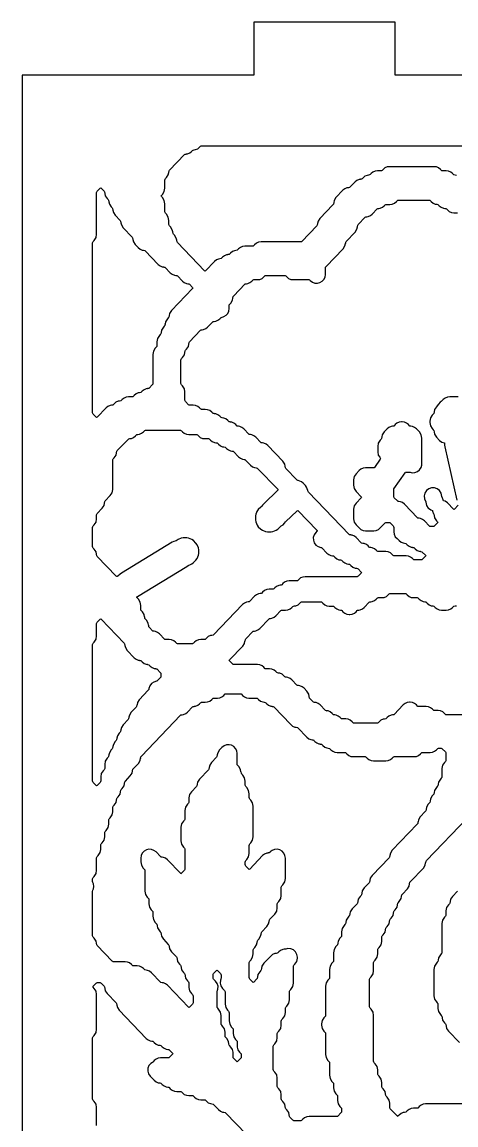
# Model space of a CAD drawing. Header units: millimetres. Extents: x 10 to 410, y 18 to 283.
# Drawn here: x 10 to 34.6, y 84.6 to 147 of the extents above; entities that cross this region are included whole.
import ezdxf

# ---------------------------------------------------------------- set-up
doc = ezdxf.new("R2010")
doc.units = ezdxf.units.MM
doc.layers.add('CUT', color=1, linetype='Continuous')

msp = doc.modelspace()

# ---------------------------------------------------------------- linework, layer by layer
at = {"layer": 'CUT'}
for points in [[(52.134, 21), (60.134, 21), (60.134, 24), (73.2679, 24), (73.2679, 144), (60.134, 144), (60.134, 147), (52.134, 147), (52.134, 144), (31.134, 144), (31.134, 147), (23.134, 147), (23.134, 144), (10, 144), (10, 24), (23.134, 24), (23.134, 21), (31.134, 21), (31.134, 24), (52.134, 24)], [(14.2274, 134.9919), (14.2274, 137.3474), (14.2361, 137.3919), (14.2607, 137.4299), (14.4269, 137.603), (14.4549, 137.624), (14.4828, 137.603), (14.6491, 137.4299), (14.6737, 137.3919), (14.6914, 137.3003), (14.6938, 137.3007), (14.7185, 137.1731), (14.8217, 137.0134), (14.8765, 136.9564), (14.9011, 136.9183), (14.9189, 136.8267), (14.9212, 136.8271), (14.9459, 136.6995), (15.0492, 136.5399), (15.104, 136.4828), (15.1286, 136.4447), (15.1463, 136.3531), (15.1486, 136.3536), (15.1734, 136.226), (15.2766, 136.0663), (15.5588, 135.7724), (15.5835, 135.7344), (15.6012, 135.6428), (15.6035, 135.6432), (15.6282, 135.5156), (15.7315, 135.3559), (16.2412, 134.8253), (16.2658, 134.7872), (16.2835, 134.6956), (16.2858, 134.6961), (16.3106, 134.5685), (16.4138, 134.4088), (16.5817, 134.234), (16.6865, 134.1507), (16.8097, 134.0983), (16.8901, 134.0874), (16.8898, 134.0848), (16.9549, 134.076), (16.98, 134.0561), (17.7189, 133.2868), (17.8237, 133.2036), (17.9469, 133.1511), (18.0273, 133.1402), (18.027, 133.1377), (18.0921, 133.1289), (18.1172, 133.1089), (18.4012, 132.8133), (18.506, 132.73), (18.6292, 132.6775), (18.7097, 132.6667), (18.7093, 132.6641), (18.7744, 132.6553), (18.7995, 132.6354), (19.0836, 132.3397), (19.1884, 132.2564), (19.3115, 132.204), (19.392, 132.1931), (19.3916, 132.1905), (19.4567, 132.1818), (19.4818, 132.1618), (19.6594, 131.9769), (19.6789, 131.9493), (19.6594, 131.9216), (18.4608, 130.6737), (18.3575, 130.514), (18.3328, 130.3864), (18.3305, 130.3868), (18.3127, 130.2952), (18.2881, 130.2572), (18.2333, 130.2001), (18.1301, 130.0404), (18.1054, 129.9128), (18.103, 129.9133), (18.0853, 129.8217), (18.0607, 129.7836), (18.0059, 129.7265), (17.9026, 129.5668), (17.8779, 129.4392), (17.8756, 129.4397), (17.8579, 129.3481), (17.8332, 129.31), (17.7784, 129.253), (17.6752, 129.0933), (17.639, 128.9066), (17.639, 128.6822), (17.6304, 128.6377), (17.6058, 128.5996), (17.551, 128.5426), (17.4478, 128.3829), (17.4116, 128.1962), (17.4116, 126.5511), (17.403, 126.5066), (17.3784, 126.4686), (17.2074, 126.2906), (17.1823, 126.2707), (17.1172, 126.2619), (17.1176, 126.2593), (17.0371, 126.2485), (16.914, 126.196), (16.8092, 126.1127), (16.7526, 126.0538), (16.7275, 126.0339), (16.6624, 126.0251), (16.6627, 126.0226), (16.5822, 126.0117), (16.4591, 125.9592), (16.3543, 125.876), (16.2977, 125.8171), (16.2726, 125.7971), (16.2408, 125.7928), (16.0325, 125.7928), (15.8999, 125.7749), (15.7768, 125.7224), (15.672, 125.6392), (15.6154, 125.5803), (15.5903, 125.5603), (15.5252, 125.5515), (15.5255, 125.549), (15.445, 125.5381), (15.3219, 125.4856), (15.2171, 125.4024), (15.1605, 125.3435), (15.1354, 125.3235), (15.0703, 125.3147), (15.0706, 125.3122), (14.9901, 125.3013), (14.867, 125.2489), (14.7622, 125.1656), (14.2554, 124.638), (14.2274, 124.617), (14.1995, 124.638), (14.0332, 124.8111), (14.0086, 124.8491), (14, 124.8936), (14, 134.5059), (14.0086, 134.5504), (14.0332, 134.5885), (14.088, 134.6456), (14.1913, 134.8053)], [(14.088, 117.1768), (14.0332, 117.2339), (14.0086, 117.272), (14, 117.3165), (14, 118.4045), (14.0086, 118.449), (14.0332, 118.487), (14.088, 118.5441), (14.1913, 118.7038), (14.2274, 118.8905), (14.2274, 119.1148), (14.2361, 119.1593), (14.2607, 119.1974), (14.5429, 119.4912), (14.6462, 119.6509), (14.6709, 119.7785), (14.6732, 119.7781), (14.6909, 119.8697), (14.7156, 119.9078), (14.9978, 120.2016), (15.101, 120.3613), (15.1372, 120.548), (15.1372, 122.193), (15.1458, 122.2375), (15.1704, 122.2756), (15.2252, 122.3327), (15.3285, 122.4924), (15.3532, 122.62), (15.3555, 122.6195), (15.3733, 122.7111), (15.3979, 122.7492), (16.0237, 123.4007), (16.0488, 123.4207), (16.1139, 123.4294), (16.1135, 123.432), (16.194, 123.4429), (16.3172, 123.4953), (16.422, 123.5786), (16.4786, 123.6375), (16.5037, 123.6574), (16.5688, 123.6662), (16.5684, 123.6688), (16.6489, 123.6796), (16.772, 123.7321), (16.8769, 123.8154), (16.9334, 123.8743), (16.9586, 123.8942), (16.9903, 123.8985), (18.9701, 123.8985), (19.0019, 123.8942), (19.027, 123.8743), (19.0836, 123.8154), (19.1884, 123.7321), (19.3115, 123.6796), (19.4442, 123.6617), (19.8798, 123.6617), (19.9116, 123.6574), (19.9367, 123.6375), (19.9933, 123.5786), (20.0981, 123.4953), (20.2213, 123.4429), (20.3539, 123.4249), (20.5621, 123.4249), (20.5939, 123.4207), (20.619, 123.4007), (20.6756, 123.3418), (20.7804, 123.2585), (20.9036, 123.2061), (20.9841, 123.1952), (20.9837, 123.1927), (21.0488, 123.1839), (21.0739, 123.1639), (21.1305, 123.105), (21.2353, 123.0218), (21.3585, 122.9693), (21.4389, 122.9584), (21.4386, 122.9559), (21.5037, 122.9471), (21.5288, 122.9271), (21.5854, 122.8682), (21.6902, 122.785), (21.8133, 122.7325), (21.8938, 122.7216), (21.8935, 122.7191), (21.9586, 122.7103), (21.9837, 122.6903), (22.2677, 122.3946), (22.3725, 122.3114), (22.4957, 122.2589), (22.5761, 122.2481), (22.5758, 122.2455), (22.6409, 122.2367), (22.666, 122.2168), (22.95, 121.9211), (23.0548, 121.8378), (23.178, 121.7854), (23.2585, 121.7745), (23.2581, 121.7719), (23.3232, 121.7631), (23.3483, 121.7432), (24.4866, 120.5582), (24.5062, 120.53), (24.4854, 120.5026), (23.6939, 119.7423), (23.6302, 119.6678), (23.5914, 119.6122), (23.5259, 119.5479), (23.5244, 119.5469), (23.3864, 119.409), (23.3111, 119.2962), (23.2603, 119.1984), (23.2541, 119.1822), (23.2209, 119.0203), (23.2183, 118.948), (23.2268, 118.9477), (23.2268, 118.8285), (23.2489, 118.7174), (23.3235, 118.5372), (23.3864, 118.443), (23.5244, 118.3051), (23.6185, 118.2422), (23.7988, 118.1675), (23.9098, 118.1454), (24.1049, 118.1454), (24.216, 118.1675), (24.3962, 118.2422), (24.4904, 118.3051), (24.5888, 118.4036), (24.589, 118.4034), (24.6684, 118.4811), (24.676, 118.4844), (24.7855, 118.5488), (24.8753, 118.6387), (24.9341, 118.715), (25.5938, 119.3487), (25.622, 119.3683), (25.6494, 119.3475), (26.7101, 118.2433), (26.7295, 118.2156), (26.7101, 118.188), (26.6357, 118.1105), (26.5462, 117.982), (26.5009, 117.832), (26.5042, 117.6754), (26.5558, 117.5276), (26.6506, 117.4029), (26.7793, 117.3137), (26.9293, 117.2687), (26.9623, 117.2642), (26.9874, 117.2443), (27.2714, 116.9486), (27.3762, 116.8653), (27.4993, 116.8128), (27.5798, 116.802), (27.5795, 116.7994), (27.6446, 116.7906), (27.6697, 116.7707), (27.7263, 116.7118), (27.8311, 116.6285), (27.9542, 116.5761), (28.0347, 116.5652), (28.0344, 116.5626), (28.0995, 116.5538), (28.1246, 116.5339), (28.1812, 116.475), (28.286, 116.3917), (28.4091, 116.3393), (28.4896, 116.3284), (28.4892, 116.3259), (28.5543, 116.3171), (28.5795, 116.2971), (28.636, 116.2382), (28.7408, 116.1549), (28.864, 116.1025), (28.9445, 116.0916), (28.9441, 116.0891), (29.0092, 116.0803), (29.0343, 116.0603), (29.2119, 115.8754), (29.2313, 115.8478), (29.2119, 115.8201), (29.0343, 115.6352), (29.0092, 115.6153), (28.9774, 115.611), (26.0399, 115.611), (25.9073, 115.5931), (25.7841, 115.5406), (25.6793, 115.4574), (25.6227, 115.3984), (25.5976, 115.3785), (25.5658, 115.3742), (25.1302, 115.3742), (24.9975, 115.3563), (24.8744, 115.3038), (24.7696, 115.2206), (24.713, 115.1617), (24.6879, 115.1417), (24.6228, 115.1329), (24.6231, 115.1304), (24.5426, 115.1195), (24.4195, 115.067), (24.3147, 114.9838), (24.2581, 114.9249), (24.233, 114.9049), (24.2012, 114.9006), (23.993, 114.9006), (23.8603, 114.8827), (23.7372, 114.8303), (23.6324, 114.747), (23.5758, 114.6881), (23.5507, 114.6681), (23.4856, 114.6593), (23.4859, 114.6568), (23.4054, 114.6459), (23.2823, 114.5935), (23.1775, 114.5102), (22.8935, 114.2145), (22.8683, 114.1946), (22.8032, 114.1858), (22.8036, 114.1832), (22.7231, 114.1724), (22.6, 114.1199), (22.4952, 114.0366), (20.8465, 112.3202), (20.8214, 112.3003), (20.7563, 112.2915), (20.7566, 112.2889), (20.6761, 112.2781), (20.553, 112.2256), (20.4482, 112.1423), (20.3916, 112.0834), (20.3665, 112.0635), (20.3347, 112.0592), (20.1265, 112.0592), (19.9938, 112.0413), (19.8707, 111.9888), (19.7659, 111.9056), (19.7093, 111.8467), (19.6842, 111.8267), (19.6524, 111.8224), (18.8099, 111.8224), (18.7781, 111.8267), (18.753, 111.8467), (18.6964, 111.9056), (18.5916, 111.9888), (18.4684, 112.0413), (18.3358, 112.0592), (18.1275, 112.0592), (18.0958, 112.0635), (18.0706, 112.0834), (17.7866, 112.3791), (17.6818, 112.4624), (17.5587, 112.5149), (17.4782, 112.5257), (17.4785, 112.5283), (17.4134, 112.5371), (17.3883, 112.557), (17.2174, 112.735), (17.1928, 112.773), (17.175, 112.8646), (17.1727, 112.8642), (17.148, 112.9918), (17.0448, 113.1515), (16.99, 113.2085), (16.9653, 113.2466), (16.9476, 113.3382), (16.9453, 113.3378), (16.9206, 113.4654), (16.8173, 113.625), (16.7625, 113.6821), (16.7379, 113.7202), (16.7293, 113.7647), (16.7293, 113.989), (16.6931, 114.1757), (16.5899, 114.3354), (16.5351, 114.3925), (16.5105, 114.4305), (16.5055, 114.4564), (16.5086, 114.4745), (16.5386, 114.5005), (19.3382, 116.1906), (19.4168, 116.2492), (19.4189, 116.2511), (19.4461, 116.2699), (19.5033, 116.2896), (19.618, 116.3466), (19.7141, 116.4108), (19.8521, 116.5487), (19.915, 116.6429), (19.9896, 116.8231), (20.0117, 116.9342), (20.0117, 117.1293), (19.9896, 117.2403), (19.915, 117.4206), (19.8521, 117.5147), (19.7141, 117.6527), (19.62, 117.7156), (19.4397, 117.7902), (19.3287, 117.8123), (19.1336, 117.8123), (19.0225, 117.7902), (18.8423, 117.7156), (18.7847, 117.6771), (18.731, 117.6499), (18.5998, 117.6025), (18.5113, 117.5604), (15.6306, 115.8213), (15.552, 115.7627), (15.4199, 115.6422), (15.3826, 115.6191), (15.3657, 115.6159), (15.3414, 115.6352), (14.2607, 116.7603), (14.2361, 116.7984), (14.2183, 116.89), (14.216, 116.8896), (14.1913, 117.0172)], [(14.0332, 103.9739), (14.0086, 104.0119), (14, 104.0564), (14, 111.7744), (14.0086, 111.8189), (14.0332, 111.857), (14.088, 111.9141), (14.1913, 112.0737), (14.2274, 112.2604), (14.2274, 112.9584), (14.2361, 113.0029), (14.2607, 113.0409), (14.4269, 113.214), (14.4549, 113.235), (14.4828, 113.214), (15.7863, 111.857), (15.8109, 111.8189), (15.8286, 111.7273), (15.831, 111.7278), (15.8557, 111.6002), (15.9589, 111.4405), (16.3543, 111.0289), (16.4591, 110.9456), (16.5822, 110.8932), (16.6627, 110.8823), (16.6624, 110.8798), (16.7275, 110.871), (16.7526, 110.851), (16.8092, 110.7921), (16.914, 110.7089), (17.0371, 110.6564), (17.1176, 110.6455), (17.1172, 110.643), (17.1823, 110.6342), (17.2074, 110.6142), (17.264, 110.5553), (17.3688, 110.4721), (17.492, 110.4196), (17.5725, 110.4087), (17.5721, 110.4062), (17.6372, 110.3974), (17.6623, 110.3774), (17.8332, 110.1995), (17.8579, 110.1614), (17.8665, 110.1169), (17.8665, 109.9761), (17.8579, 109.9316), (17.8332, 109.8935), (17.6623, 109.7156), (17.6372, 109.6956), (17.6132, 109.6924), (17.4646, 109.6481), (17.3368, 109.5604), (17.242, 109.4377), (17.1892, 109.292), (17.1755, 109.2212), (17.1509, 109.1832), (16.6412, 108.6525), (16.538, 108.4928), (16.5133, 108.3652), (16.511, 108.3657), (16.4932, 108.2741), (16.4686, 108.236), (16.1864, 107.9422), (16.0831, 107.7825), (16.0584, 107.6549), (16.0561, 107.6553), (16.0383, 107.5637), (16.0137, 107.5257), (15.7315, 107.2318), (15.6282, 107.0721), (15.6035, 106.9445), (15.6012, 106.945), (15.5835, 106.8534), (15.5588, 106.8153), (15.504, 106.7582), (15.4008, 106.5986), (15.3761, 106.4709), (15.3738, 106.4714), (15.356, 106.3798), (15.3314, 106.3417), (15.2766, 106.2847), (15.1734, 106.125), (15.1486, 105.9974), (15.1463, 105.9978), (15.1286, 105.9062), (15.104, 105.8681), (15.0492, 105.8111), (14.9459, 105.6514), (14.9212, 105.5238), (14.9189, 105.5243), (14.9011, 105.4326), (14.8765, 105.3946), (14.8217, 105.3375), (14.7185, 105.1778), (14.6823, 104.9912), (14.6823, 104.7668), (14.6737, 104.7223), (14.6491, 104.6842), (14.5943, 104.6272), (14.491, 104.4675), (14.4549, 104.2808), (14.4549, 104.0564), (14.4463, 104.0119), (14.4216, 103.9739), (14.2554, 103.8008), (14.2274, 103.7798), (14.1995, 103.8008)], [(14.0686, 98.0888), (14.0481, 98.2303), (14.0129, 98.307), (14, 98.3736), (14, 98.5144), (14.0086, 98.5589), (14.0332, 98.597), (14.088, 98.654), (14.1913, 98.8137), (14.2274, 99.0004), (14.2274, 99.6983), (14.2361, 99.7428), (14.2607, 99.7809), (14.3155, 99.838), (14.4187, 99.9976), (14.4549, 100.1843), (14.4549, 100.4087), (14.4635, 100.4532), (14.4881, 100.4913), (14.5429, 100.5483), (14.6462, 100.708), (14.6823, 100.8947), (14.6823, 101.119), (14.6909, 101.1635), (14.7156, 101.2016), (14.7704, 101.2587), (14.8736, 101.4184), (14.9098, 101.605), (14.9098, 101.8294), (14.9184, 101.8739), (14.943, 101.912), (14.9978, 101.969), (15.101, 102.1287), (15.1372, 102.3154), (15.1372, 102.5398), (15.1458, 102.5843), (15.1704, 102.6223), (15.2252, 102.6794), (15.3285, 102.8391), (15.3532, 102.9667), (15.3555, 102.9662), (15.3733, 103.0578), (15.3979, 103.0959), (15.4527, 103.153), (15.5559, 103.3126), (15.5806, 103.4403), (15.583, 103.4398), (15.6007, 103.5314), (15.6253, 103.5695), (15.6801, 103.6265), (15.7834, 103.7862), (15.8081, 103.9138), (15.8104, 103.9134), (15.8281, 104.005), (15.8528, 104.0431), (16.135, 104.3369), (16.2382, 104.4966), (16.263, 104.6242), (16.2653, 104.6237), (16.283, 104.7153), (16.3076, 104.7534), (16.5899, 105.0473), (16.6931, 105.2069), (16.7178, 105.3345), (16.7202, 105.3341), (16.7379, 105.4257), (16.7625, 105.4638), (18.9804, 107.7728), (19.0055, 107.7927), (19.0706, 107.8015), (19.0703, 107.8041), (19.1507, 107.815), (19.2739, 107.8674), (19.3787, 107.9507), (19.6627, 108.2464), (19.6878, 108.2663), (19.7529, 108.2751), (19.7526, 108.2777), (19.8331, 108.2885), (19.9562, 108.341), (20.061, 108.4242), (20.1176, 108.4832), (20.1427, 108.5031), (20.1745, 108.5074), (20.3827, 108.5074), (20.5154, 108.5253), (20.6385, 108.5778), (20.7433, 108.661), (20.7999, 108.7199), (20.825, 108.7399), (20.8568, 108.7442), (21.0651, 108.7442), (21.1977, 108.7621), (21.3208, 108.8146), (21.4257, 108.8978), (21.4822, 108.9567), (21.5074, 108.9767), (21.5391, 108.981), (22.3817, 108.981), (22.4135, 108.9767), (22.4386, 108.9567), (22.4952, 108.8978), (22.6, 108.8146), (22.7231, 108.7621), (22.8558, 108.7442), (23.2914, 108.7442), (23.3232, 108.7399), (23.3483, 108.7199), (23.4049, 108.661), (23.5097, 108.5778), (23.6329, 108.5253), (23.7133, 108.5144), (23.713, 108.5119), (23.7781, 108.5031), (23.8032, 108.4832), (23.8598, 108.4242), (23.9646, 108.341), (24.0877, 108.2885), (24.1682, 108.2777), (24.1679, 108.2751), (24.233, 108.2663), (24.2581, 108.2464), (25.2244, 107.2403), (25.3292, 107.1571), (25.4524, 107.1046), (25.5329, 107.0937), (25.5325, 107.0912), (25.5976, 107.0824), (25.6227, 107.0624), (26.1342, 106.53), (26.239, 106.4467), (26.3621, 106.3942), (26.4426, 106.3834), (26.4423, 106.3808), (26.5074, 106.372), (26.5325, 106.3521), (26.5891, 106.2932), (26.6939, 106.2099), (26.817, 106.1575), (26.8975, 106.1466), (26.8972, 106.144), (26.9623, 106.1352), (26.9874, 106.1153), (27.044, 106.0564), (27.1488, 105.9731), (27.2719, 105.9207), (27.3524, 105.9098), (27.352, 105.9072), (27.4171, 105.8985), (27.4423, 105.8785), (27.4988, 105.8196), (27.6036, 105.7363), (27.7268, 105.6839), (27.8594, 105.666), (28.2951, 105.666), (28.3269, 105.6617), (28.352, 105.6417), (28.4086, 105.5828), (28.5134, 105.4996), (28.6365, 105.4471), (28.7692, 105.4292), (29.4323, 105.4292), (29.4641, 105.4249), (29.4892, 105.4049), (29.5458, 105.346), (29.6506, 105.2628), (29.7737, 105.2103), (29.9064, 105.1924), (30.6175, 105.1924), (30.7502, 105.2103), (30.8733, 105.2628), (30.9781, 105.346), (31.0347, 105.4049), (31.0598, 105.4249), (31.0916, 105.4292), (32.2096, 105.4292), (32.3423, 105.4471), (32.4654, 105.4996), (32.5702, 105.5828), (32.6268, 105.6417), (32.6519, 105.6617), (32.6837, 105.666), (33.1194, 105.666), (33.252, 105.6839), (33.3752, 105.7363), (33.48, 105.8196), (33.5366, 105.8785), (33.5617, 105.8985), (33.5935, 105.9027), (33.7537, 105.9027), (33.7855, 105.8985), (33.8106, 105.8785), (33.9815, 105.7006), (34.0061, 105.6625), (34.0147, 105.618), (34.0147, 105.2404), (34.0061, 105.1959), (33.9815, 105.1578), (33.9267, 105.1007), (33.8234, 104.9411), (33.7873, 104.7544), (33.7873, 104.2932), (33.7787, 104.2487), (33.7541, 104.2106), (33.6993, 104.1536), (33.596, 103.9939), (33.5713, 103.8663), (33.569, 103.8667), (33.5512, 103.7751), (33.5266, 103.7371), (33.4718, 103.68), (33.3686, 103.5203), (33.3439, 103.3927), (33.3415, 103.3932), (33.3238, 103.3016), (33.2992, 103.2635), (33.2444, 103.2064), (33.1411, 103.0468), (33.1164, 102.9192), (33.1141, 102.9196), (33.0963, 102.828), (33.0717, 102.7899), (33.0169, 102.7329), (32.9137, 102.5732), (32.889, 102.4456), (32.8867, 102.446), (32.8689, 102.3544), (32.8443, 102.3164), (32.5621, 102.0225), (32.4588, 101.8628), (32.4341, 101.7352), (32.4318, 101.7357), (32.414, 101.6441), (32.3894, 101.606), (30.97, 100.1282), (30.8667, 99.9685), (30.842, 99.8409), (30.8397, 99.8414), (30.8219, 99.7498), (30.7973, 99.7117), (29.8328, 98.7075), (29.7295, 98.5478), (29.7048, 98.4202), (29.7025, 98.4207), (29.6847, 98.3291), (29.6601, 98.291), (29.3779, 97.9971), (29.2746, 97.8375), (29.2499, 97.7098), (29.2476, 97.7103), (29.2299, 97.6187), (29.2053, 97.5806), (29.1504, 97.5236), (29.0472, 97.3639), (29.0225, 97.2363), (29.0202, 97.2367), (29.0024, 97.1451), (28.9778, 97.107), (28.6956, 96.8132), (28.5923, 96.6535), (28.5676, 96.5259), (28.5653, 96.5264), (28.5475, 96.4348), (28.5229, 96.3967), (28.4681, 96.3396), (28.3649, 96.18), (28.3402, 96.0523), (28.3379, 96.0528), (28.3201, 95.9612), (28.2955, 95.9231), (28.2407, 95.8661), (28.1374, 95.7064), (28.1013, 95.5197), (28.1013, 95.2953), (28.0927, 95.2508), (28.0681, 95.2128), (28.0132, 95.1557), (27.91, 94.996), (27.8853, 94.8684), (27.883, 94.8689), (27.8652, 94.7773), (27.8406, 94.7392), (27.7858, 94.6821), (27.6826, 94.5224), (27.6464, 94.3358), (27.6464, 93.8746), (27.6378, 93.8301), (27.6132, 93.792), (27.5584, 93.735), (27.4551, 93.5753), (27.419, 93.3886), (27.419, 92.9275), (27.4103, 92.883), (27.3857, 92.8449), (27.3309, 92.7878), (27.2277, 92.6282), (27.1915, 92.4415), (27.1915, 90.7964), (27.1829, 90.7519), (27.1583, 90.7138), (27.1035, 90.6568), (27.0002, 90.4971), (26.9641, 90.3104), (26.9641, 90.2393), (27.0002, 90.0526), (27.1035, 89.8929), (27.1583, 89.8359), (27.1829, 89.7978), (27.1915, 89.7533), (27.1915, 88.5818), (27.2277, 88.3951), (27.3309, 88.2354), (27.3857, 88.1784), (27.4103, 88.1403), (27.419, 88.0958), (27.419, 87.3979), (27.4551, 87.2112), (27.5584, 87.0515), (27.6132, 86.9944), (27.6378, 86.9564), (27.6464, 86.9119), (27.6464, 86.6875), (27.6826, 86.5008), (27.7858, 86.3411), (27.8406, 86.2841), (27.8652, 86.246), (27.8738, 86.2015), (27.8738, 85.9771), (27.91, 85.7905), (28.0132, 85.6308), (28.0681, 85.5737), (28.0927, 85.5356), (28.1013, 85.4911), (28.1013, 85.3503), (28.0927, 85.3058), (28.0681, 85.2677), (27.8971, 85.0898), (27.872, 85.0698), (27.8402, 85.0655), (26.2674, 85.0655), (26.1347, 85.0476), (26.0116, 84.9952), (25.9068, 84.9119), (25.8502, 84.853), (25.8251, 84.833), (25.7933, 84.8288), (25.4056, 84.8288), (25.3738, 84.833), (25.3487, 84.853), (25.1778, 85.0309), (25.1532, 85.069), (25.1354, 85.1606), (25.1331, 85.1602), (25.1084, 85.2878), (25.0052, 85.4475), (24.9504, 85.5045), (24.9257, 85.5426), (24.908, 85.6342), (24.9057, 85.6337), (24.881, 85.7613), (24.7777, 85.921), (24.7229, 85.9781), (24.6983, 86.0162), (24.6897, 86.0607), (24.6897, 86.285), (24.6535, 86.4717), (24.5503, 86.6314), (24.4955, 86.6884), (24.4709, 86.7265), (24.4622, 86.771), (24.4622, 87.2322), (24.4261, 87.4189), (24.3228, 87.5785), (24.268, 87.6356), (24.2434, 87.6737), (24.2348, 87.7182), (24.2348, 89.0429), (24.2434, 89.0874), (24.268, 89.1255), (24.3228, 89.1826), (24.4261, 89.3422), (24.4622, 89.5289), (24.4622, 89.7533), (24.4709, 89.7978), (24.4955, 89.8359), (24.5503, 89.8929), (24.6535, 90.0526), (24.6897, 90.2393), (24.6897, 90.4637), (24.6983, 90.5082), (24.7229, 90.5462), (24.7777, 90.6033), (24.881, 90.763), (24.9171, 90.9496), (24.9171, 91.174), (24.9257, 91.2185), (24.9504, 91.2566), (25.0052, 91.3136), (25.1084, 91.4733), (25.1446, 91.66), (25.1446, 92.1212), (25.1532, 92.1657), (25.1778, 92.2037), (25.2326, 92.2608), (25.3358, 92.4205), (25.372, 92.6072), (25.372, 93.5419), (25.3806, 93.5864), (25.4052, 93.6245), (25.46, 93.6815), (25.5633, 93.8412), (25.5994, 94.0279), (25.5994, 94.0761), (25.5726, 94.2376), (25.4951, 94.3818), (25.3751, 94.4932), (25.2256, 94.5599), (25.0626, 94.5747), (24.9371, 94.5442), (24.8502, 94.5325), (24.8505, 94.53), (24.7701, 94.5191), (24.6469, 94.4666), (24.5421, 94.3834), (24.4855, 94.3245), (24.4604, 94.3045), (24.3953, 94.2957), (24.3957, 94.2932), (24.3152, 94.2823), (24.192, 94.2298), (24.0872, 94.1466), (23.6919, 93.735), (23.5886, 93.5753), (23.5639, 93.4477), (23.5616, 93.4481), (23.5439, 93.3565), (23.5193, 93.3185), (23.4644, 93.2614), (23.3612, 93.1017), (23.3365, 92.9741), (23.3342, 92.9746), (23.3164, 92.883), (23.2918, 92.8449), (23.1256, 92.6718), (23.0976, 92.6508), (23.0696, 92.6718), (22.9034, 92.8449), (22.8788, 92.883), (22.8702, 92.9275), (22.8702, 93.7787), (22.8788, 93.8232), (22.9034, 93.8612), (22.9582, 93.9183), (23.0614, 94.078), (23.0976, 94.2647), (23.0976, 94.489), (23.1062, 94.5335), (23.1308, 94.5716), (23.1856, 94.6287), (23.2889, 94.7883), (23.3136, 94.9159), (23.3159, 94.9155), (23.3337, 95.0071), (23.3583, 95.0452), (23.4131, 95.1022), (23.5163, 95.2619), (23.541, 95.3895), (23.5434, 95.3891), (23.5611, 95.4807), (23.5857, 95.5187), (23.868, 95.8126), (23.9712, 95.9723), (23.9959, 96.0999), (23.9982, 96.0994), (24.016, 96.191), (24.0406, 96.2291), (24.3228, 96.5229), (24.4261, 96.6826), (24.4622, 96.8693), (24.4622, 97.0937), (24.4709, 97.1382), (24.4955, 97.1762), (24.5503, 97.2333), (24.6535, 97.393), (24.6897, 97.5797), (24.6897, 98.0408), (24.6983, 98.0853), (24.7229, 98.1234), (24.7777, 98.1805), (24.881, 98.3401), (24.9171, 98.5268), (24.9171, 99.6879), (24.8952, 99.8342), (24.8315, 99.9678), (24.7314, 100.0768), (24.6038, 100.1517), (24.4599, 100.1861), (24.3122, 100.1768), (24.1737, 100.1246), (24.0565, 100.0343), (24.0307, 100.0073), (24.0055, 99.9874), (23.9404, 99.9786), (23.9408, 99.976), (23.8603, 99.9652), (23.7372, 99.9127), (23.6324, 99.8295), (22.8981, 99.0651), (22.8702, 99.044), (22.8422, 99.0651), (22.676, 99.2381), (22.6513, 99.2762), (22.6427, 99.3207), (22.6427, 99.4615), (22.6513, 99.506), (22.676, 99.5441), (22.7308, 99.6012), (22.834, 99.7609), (22.8702, 99.9475), (22.8702, 100.4087), (22.8788, 100.4532), (22.9034, 100.4913), (22.9582, 100.5483), (23.0614, 100.708), (23.0976, 100.8947), (23.0976, 102.6233), (23.0614, 102.81), (22.9582, 102.9697), (22.9034, 103.0267), (22.8788, 103.0648), (22.8702, 103.1093), (22.8702, 103.3336), (22.834, 103.5203), (22.7308, 103.68), (22.676, 103.7371), (22.6513, 103.7751), (22.6427, 103.8196), (22.6427, 104.044), (22.6066, 104.2307), (22.5033, 104.3904), (22.4485, 104.4474), (22.4239, 104.4855), (22.4062, 104.5771), (22.4038, 104.5767), (22.3791, 104.7043), (22.2759, 104.8639), (22.2211, 104.921), (22.1965, 104.9591), (22.1878, 105.0036), (22.1878, 105.6076), (22.1659, 105.7539), (22.1022, 105.8874), (22.0021, 105.9965), (21.8745, 106.0714), (21.7306, 106.1057), (21.5829, 106.0964), (21.4444, 106.0443), (21.3272, 105.9539), (21.19, 105.8111), (21.0868, 105.6514), (21.0621, 105.5238), (21.0598, 105.5243), (21.042, 105.4326), (21.0174, 105.3946), (20.7352, 105.1007), (20.6319, 104.9411), (20.6072, 104.8134), (20.6049, 104.8139), (20.5871, 104.7223), (20.5625, 104.6842), (20.0528, 104.1536), (19.9496, 103.9939), (19.9249, 103.8663), (19.9226, 103.8667), (19.9048, 103.7751), (19.8802, 103.7371), (19.598, 103.4432), (19.4947, 103.2835), (19.4586, 103.0969), (19.4586, 102.8725), (19.4499, 102.828), (19.4253, 102.7899), (19.3705, 102.7329), (19.2673, 102.5732), (19.2311, 102.3865), (19.2311, 101.9254), (19.2225, 101.8808), (19.1979, 101.8428), (19.1431, 101.7857), (19.0398, 101.626), (19.0037, 101.4394), (19.0037, 100.6579), (19.0398, 100.4712), (19.1431, 100.3115), (19.1979, 100.2545), (19.2225, 100.2164), (19.2311, 100.1719), (19.2311, 99.0839), (19.2225, 99.0394), (19.1979, 99.0013), (19.0316, 98.8283), (19.0037, 98.8073), (18.9757, 98.8283), (18.2415, 99.5927), (18.1367, 99.6759), (18.0135, 99.7284), (17.9331, 99.7393), (17.9334, 99.7418), (17.8683, 99.7506), (17.8432, 99.7705), (17.5899, 100.0343), (17.4727, 100.1246), (17.3342, 100.1768), (17.1865, 100.1861), (17.0426, 100.1517), (16.915, 100.0768), (16.8149, 99.9678), (16.7512, 99.8342), (16.7293, 99.6879), (16.7293, 99.474), (16.7654, 99.2873), (16.8687, 99.1276), (16.9235, 99.0705), (16.9481, 99.0325), (16.9567, 98.988), (16.9567, 97.8165), (16.9929, 97.6298), (17.0961, 97.4701), (17.1509, 97.413), (17.1755, 97.375), (17.1842, 97.3305), (17.1842, 97.1061), (17.2203, 96.9194), (17.3236, 96.7597), (17.3784, 96.7027), (17.403, 96.6646), (17.4116, 96.6201), (17.4116, 96.3957), (17.4478, 96.2091), (17.551, 96.0494), (17.6058, 95.9923), (17.6304, 95.9542), (17.6482, 95.8626), (17.6505, 95.8631), (17.6752, 95.7355), (17.7784, 95.5758), (17.8332, 95.5187), (17.8579, 95.4807), (17.8756, 95.3891), (17.8779, 95.3895), (17.9026, 95.2619), (18.0059, 95.1022), (18.2881, 94.8084), (18.3127, 94.7703), (18.3305, 94.6787), (18.3328, 94.6792), (18.3575, 94.5516), (18.4608, 94.3919), (18.743, 94.098), (18.7676, 94.06), (18.7854, 93.9683), (18.7877, 93.9688), (18.8124, 93.8412), (18.9156, 93.6815), (18.9704, 93.6245), (18.9951, 93.5864), (19.0128, 93.4948), (19.0151, 93.4952), (19.0398, 93.3676), (19.1431, 93.2079), (19.1979, 93.1509), (19.2225, 93.1128), (19.2402, 93.0212), (19.2426, 93.0217), (19.2673, 92.894), (19.3705, 92.7344), (19.4253, 92.6773), (19.4499, 92.6392), (19.4586, 92.5947), (19.4586, 92.3704), (19.4947, 92.1837), (19.598, 92.024), (19.6528, 91.9669), (19.6774, 91.9289), (19.686, 91.8844), (19.686, 91.5067), (19.6774, 91.4622), (19.6528, 91.4242), (19.4865, 91.2511), (19.4586, 91.2301), (19.4306, 91.2511), (18.2415, 92.4891), (18.1367, 92.5723), (18.0135, 92.6248), (17.9331, 92.6357), (17.9334, 92.6382), (17.8683, 92.647), (17.8432, 92.6669), (17.3317, 93.1994), (17.2269, 93.2827), (17.1038, 93.3351), (17.0233, 93.346), (17.0236, 93.3486), (16.9586, 93.3574), (16.9334, 93.3773), (16.8769, 93.4362), (16.772, 93.5195), (16.6489, 93.5719), (16.5163, 93.5899), (16.308, 93.5899), (16.2762, 93.5941), (16.2511, 93.6141), (16.1945, 93.673), (16.0897, 93.7563), (15.9666, 93.8087), (15.8339, 93.8266), (15.1708, 93.8266), (15.139, 93.8309), (15.1139, 93.8509), (14.2607, 94.7392), (14.2361, 94.7773), (14.2183, 94.8689), (14.216, 94.8684), (14.1913, 94.996), (14.088, 95.1557), (14.0332, 95.2128), (14.0086, 95.2508), (14, 95.2953), (14, 97.804), (14.0129, 97.8706), (14.0481, 97.9473)], [(21.1031, 92.4323), (21.0597, 92.5932), (20.966, 92.7309), (20.8564, 92.8449), (20.8318, 92.883), (20.8232, 92.9275), (20.8232, 93.0683), (20.8318, 93.1128), (20.8564, 93.1509), (21.0227, 93.324), (21.0506, 93.345), (21.0786, 93.324), (21.2448, 93.1509), (21.2695, 93.1128), (21.2781, 93.0683), (21.2781, 92.9275), (21.2602, 92.835), (21.2376, 92.7826), (21.2257, 92.6164), (21.269, 92.4555), (21.3628, 92.3177), (21.4723, 92.2037), (21.4969, 92.1657), (21.5055, 92.1212), (21.5055, 91.4232), (21.5417, 91.2365), (21.6449, 91.0769), (21.6997, 91.0198), (21.7243, 90.9817), (21.733, 90.9372), (21.733, 90.4761), (21.7691, 90.2894), (21.8724, 90.1297), (21.9272, 90.0727), (21.9518, 90.0346), (21.9604, 89.9901), (21.9604, 89.7657), (21.9966, 89.579), (22.0998, 89.4194), (22.1546, 89.3623), (22.1792, 89.3242), (22.1878, 89.2797), (22.1878, 89.0909), (22.1891, 89.0909), (22.1862, 88.9977), (22.2311, 88.8455), (22.3215, 88.715), (22.3821, 88.6519), (22.4067, 88.6139), (22.4153, 88.5694), (22.4153, 88.4285), (22.4067, 88.384), (22.3821, 88.3459), (22.2158, 88.1729), (22.1878, 88.1519), (22.1599, 88.1729), (21.9936, 88.3459), (21.969, 88.384), (21.9604, 88.4285), (21.9604, 88.6173), (21.9591, 88.6173), (21.9621, 88.7105), (21.9171, 88.8628), (21.8267, 88.9933), (21.7662, 89.0563), (21.7416, 89.0944), (21.7238, 89.186), (21.7215, 89.1855), (21.6968, 89.3131), (21.5936, 89.4728), (21.5388, 89.5299), (21.5141, 89.568), (21.5055, 89.6125), (21.5055, 89.8368), (21.4694, 90.0235), (21.3661, 90.1832), (21.3113, 90.2402), (21.2867, 90.2783), (21.2781, 90.3228), (21.2781, 90.784), (21.2419, 90.9706), (21.1387, 91.1303), (21.0839, 91.1874), (21.0593, 91.2255), (21.0506, 91.27), (21.0506, 92.1212), (21.0686, 92.2137), (21.0911, 92.2661)]]:
    msp.add_lwpolyline(points, close=True, dxfattribs=at)
for points in [[(34.6167, 138.3246), (34.5362, 138.3354), (34.5365, 138.338), (34.4714, 138.3468), (34.4463, 138.3667), (34.3897, 138.4256), (34.2849, 138.5089), (34.1618, 138.5614), (34.0291, 138.5793), (33.8209, 138.5793), (33.7891, 138.5836), (33.764, 138.6035), (33.7074, 138.6624), (33.6026, 138.7457), (33.4795, 138.7982), (33.3468, 138.8161), (30.8162, 138.8161), (30.6835, 138.7982), (30.5604, 138.7457), (30.4556, 138.6624), (30.399, 138.6035), (30.3739, 138.5836), (30.3421, 138.5793), (30.1338, 138.5793), (30.0012, 138.5614), (29.878, 138.5089), (29.7732, 138.4256), (29.7167, 138.3667), (29.6915, 138.3468), (29.6264, 138.338), (29.6268, 138.3354), (29.5463, 138.3246), (29.4232, 138.2721), (29.3184, 138.1889), (29.2618, 138.13), (29.2367, 138.11), (29.1716, 138.1012), (29.1719, 138.0987), (29.0914, 138.0878), (28.9683, 138.0353), (28.8635, 137.9521), (28.5795, 137.6564), (28.5543, 137.6364), (28.4892, 137.6276), (28.4896, 137.6251), (28.4091, 137.6142), (28.286, 137.5618), (28.1812, 137.4785), (27.7858, 137.0669), (27.6826, 136.9072), (27.6578, 136.7796), (27.6555, 136.7801), (27.6378, 136.6885), (27.6132, 136.6504), (26.876, 135.883), (26.7728, 135.7233), (26.7481, 135.5957), (26.7458, 135.5961), (26.728, 135.5045), (26.7034, 135.4665), (25.8502, 134.5782), (25.8251, 134.5582), (25.7933, 134.5539), (23.5381, 134.5539), (23.4054, 134.536), (23.2823, 134.4835), (23.1775, 134.4003), (23.1209, 134.3414), (23.0958, 134.3214), (23.064, 134.3171), (22.6283, 134.3171), (22.4957, 134.2992), (22.3725, 134.2467), (22.2677, 134.1635), (22.2111, 134.1046), (22.186, 134.0846), (22.1209, 134.0758), (22.1213, 134.0733), (22.0408, 134.0624), (21.9176, 134.01), (21.8128, 133.9267), (21.7562, 133.8678), (21.7311, 133.8478), (21.666, 133.8391), (21.6664, 133.8365), (21.5859, 133.8256), (21.4628, 133.7732), (21.358, 133.6899), (21.3014, 133.631), (21.2763, 133.6111), (21.2112, 133.6023), (21.2115, 133.5997), (21.131, 133.5888), (21.0079, 133.5364), (20.9031, 133.4531), (20.3963, 132.9255), (20.3683, 132.9045), (20.3404, 132.9255), (18.8095, 134.5193), (18.7849, 134.5574), (18.7671, 134.649), (18.7648, 134.6485), (18.7401, 134.7761), (18.6368, 134.9358), (18.582, 134.9929), (18.5574, 135.031), (18.5397, 135.1226), (18.5374, 135.1221), (18.5126, 135.2497), (18.4094, 135.4094), (18.3546, 135.4665), (18.33, 135.5045), (18.3214, 135.549), (18.3214, 135.7734), (18.2852, 135.9601), (18.182, 136.1198), (18.1272, 136.1768), (18.1025, 136.2149), (18.0939, 136.2594), (18.0939, 136.7205), (18.0578, 136.9072), (17.9545, 137.0669), (17.893, 137.1309), (17.8736, 137.1586), (17.893, 137.1862), (17.9545, 137.2502), (18.0578, 137.4099), (18.0939, 137.5966), (18.0939, 138.0577), (18.1025, 138.1022), (18.1272, 138.1403), (18.182, 138.1974), (18.2852, 138.357), (18.3099, 138.4847), (18.3122, 138.4842), (18.33, 138.5758), (18.3546, 138.6139), (19.2078, 139.5022), (19.233, 139.5221), (19.298, 139.5309), (19.2977, 139.5335), (19.3782, 139.5443), (19.5013, 139.5968), (19.6061, 139.6801), (19.6627, 139.739), (19.6878, 139.7589), (19.7529, 139.7677), (19.7526, 139.7703), (19.8331, 139.7811), (19.9562, 139.8336), (20.061, 139.9168), (20.1176, 139.9758), (20.1427, 139.9957), (20.1745, 140), (39.8946, 140)], [(34.7155, 119.6556), (34.4976, 119.4287), (34.4696, 119.4077), (34.4416, 119.4287), (34.0988, 119.7856), (33.9681, 119.8833), (33.8697, 119.9152), (33.8664, 119.9553), (33.8014, 120.1049), (33.7974, 120.1111), (33.7844, 120.1255), (33.7873, 120.1435), (33.7873, 120.1455), (33.7511, 120.3322), (33.6479, 120.4919), (33.6439, 120.496), (33.5132, 120.5936), (33.358, 120.644), (33.1948, 120.6417), (33.0411, 120.587), (32.9132, 120.4858), (32.8247, 120.3487), (32.785, 120.1904), (32.7984, 120.0278), (32.8634, 119.8781), (32.8674, 119.872), (32.8804, 119.8576), (32.8775, 119.8396), (32.8775, 119.8376), (32.9137, 119.6509), (33.0169, 119.4912), (33.0209, 119.4871), (33.1516, 119.3894), (33.25, 119.3575), (33.2533, 119.3174), (33.3183, 119.1678), (33.3238, 119.1593), (33.3415, 119.0677), (33.3439, 119.0682), (33.3686, 118.9406), (33.4718, 118.7809), (33.5333, 118.7169), (33.5527, 118.6892), (33.5333, 118.6616), (33.3557, 118.4767), (33.3306, 118.4567), (33.2988, 118.4524), (33.1386, 118.4524), (33.1068, 118.4567), (33.0817, 118.4767), (32.7977, 118.7724), (32.6929, 118.8556), (32.5697, 118.9081), (32.4892, 118.919), (32.4896, 118.9215), (32.4245, 118.9303), (32.3994, 118.9502), (31.6605, 119.7195), (31.5556, 119.8028), (31.4325, 119.8552), (31.352, 119.8661), (31.3524, 119.8687), (31.2873, 119.8774), (31.2622, 119.8974), (31.0912, 120.0753), (31.0666, 120.1134), (31.058, 120.1579), (31.058, 120.5384), (31.0623, 120.5706), (31.0627, 120.5716), (31.0709, 120.5826), (31.7022, 121.4977), (31.7281, 121.5246), (31.7652, 121.5307), (31.9342, 121.5307), (31.9809, 121.5243), (32.1061, 121.4926), (32.2598, 121.502), (32.4034, 121.5578), (32.5232, 121.6546), (32.6078, 121.7833), (32.6493, 121.9316), (32.6466, 122.0042), (32.6501, 122.0042), (32.6501, 123.4605), (32.6139, 123.6472), (32.5107, 123.8069), (32.3428, 123.9817), (32.238, 124.0649), (32.1148, 124.1174), (32.0344, 124.1283), (32.0347, 124.1308), (31.9696, 124.1396), (31.9445, 124.1595), (31.8879, 124.2185), (31.7831, 124.3017), (31.6599, 124.3542), (31.5273, 124.3721), (31.4985, 124.3721), (31.3658, 124.3542), (31.2427, 124.3017), (31.1379, 124.2185), (31.0813, 124.1595), (31.0562, 124.1396), (30.9911, 124.1308), (30.9914, 124.1283), (30.9109, 124.1174), (30.7878, 124.0649), (30.683, 123.9817), (30.5151, 123.8069), (30.4118, 123.6472), (30.3871, 123.5196), (30.3848, 123.52), (30.3671, 123.4284), (30.3425, 123.3903), (30.2877, 123.3333), (30.1844, 123.1736), (30.1482, 122.9869), (30.1482, 122.679), (30.1844, 122.4924), (30.2623, 122.3719), (30.261, 122.371), (30.3063, 122.3038), (30.2903, 122.2692), (29.9662, 121.8006), (29.9401, 121.7735), (29.903, 121.7674), (29.4515, 121.7674), (29.3189, 121.7495), (29.1957, 121.6971), (29.0909, 121.6138), (28.923, 121.439), (28.8198, 121.2793), (28.7836, 121.0926), (28.7836, 120.7847), (28.8198, 120.5981), (28.923, 120.4384), (29.2119, 120.1376), (29.2313, 120.1099), (29.2119, 120.0823), (28.923, 119.7815), (28.8198, 119.6218), (28.7836, 119.4351), (28.7836, 118.8905), (28.8198, 118.7038), (28.923, 118.5441), (29.0909, 118.3693), (29.1957, 118.286), (29.3189, 118.2336), (29.4515, 118.2156), (29.9352, 118.2156), (30.0679, 118.2336), (30.191, 118.286), (30.2958, 118.3693), (30.5798, 118.665), (30.605, 118.6849), (30.6367, 118.6892), (30.797, 118.6892), (30.8287, 118.6849), (30.8539, 118.665), (31.0248, 118.487), (31.0494, 118.449), (31.058, 118.4045), (31.058, 118.1584), (31.0803, 118.0107), (31.1453, 117.8762), (31.247, 117.7669), (31.3087, 117.7178), (31.3653, 117.6589), (31.4701, 117.5757), (31.5933, 117.5232), (31.6737, 117.5123), (31.6734, 117.5098), (31.7385, 117.501), (31.7636, 117.481), (31.8202, 117.4221), (31.925, 117.3389), (32.0481, 117.2864), (32.1286, 117.2755), (32.1283, 117.273), (32.1934, 117.2642), (32.2185, 117.2443), (32.2751, 117.1853), (32.3799, 117.1021), (32.503, 117.0496), (32.5835, 117.0388), (32.5832, 117.0362), (32.6483, 117.0274), (32.6734, 117.0075), (32.851, 116.8226), (32.8704, 116.7949), (32.851, 116.7673), (32.6734, 116.5824), (32.6483, 116.5624), (32.6165, 116.5581), (32.2288, 116.5581), (32.197, 116.5624), (32.1719, 116.5824), (32.1153, 116.6413), (32.0105, 116.7245), (31.8874, 116.777), (31.7547, 116.7949), (31.0916, 116.7949), (31.0598, 116.7992), (31.0347, 116.8192), (30.9781, 116.8781), (30.8733, 116.9613), (30.7502, 117.0138), (30.6175, 117.0317), (30.1819, 117.0317), (30.1501, 117.036), (30.125, 117.056), (30.0684, 117.1149), (29.9636, 117.1981), (29.8404, 117.2506), (29.76, 117.2615), (29.7603, 117.264), (29.6952, 117.2728), (29.6701, 117.2927), (29.6135, 117.3517), (29.5087, 117.4349), (29.3855, 117.4874), (29.3051, 117.4982), (29.3054, 117.5008), (29.2403, 117.5096), (29.2152, 117.5295), (28.9312, 117.8252), (28.8264, 117.9085), (28.7032, 117.9609), (28.6227, 117.9718), (28.6231, 117.9744), (28.558, 117.9832), (28.5329, 118.0031), (26.2279, 120.4028), (26.2073, 120.4318), (26.1959, 120.4657), (26.1911, 120.4925), (26.1201, 120.6742), (26.0591, 120.7696), (25.924, 120.9103), (25.8311, 120.9751), (25.6524, 121.0534), (25.6258, 121.0592), (25.5924, 121.0719), (25.5642, 121.0938), (24.9504, 121.7328), (24.9257, 121.7709), (24.908, 121.8625), (24.9057, 121.8621), (24.881, 121.9897), (24.7777, 122.1494), (23.9275, 123.0345), (23.8227, 123.1178), (23.6995, 123.1702), (23.6191, 123.1811), (23.6194, 123.1837), (23.5543, 123.1925), (23.5292, 123.2124), (23.2452, 123.5081), (23.1404, 123.5914), (23.0172, 123.6438), (22.9367, 123.6547), (22.9371, 123.6572), (22.872, 123.666), (22.8469, 123.686), (22.5629, 123.9817), (22.458, 124.0649), (22.3349, 124.1174), (22.2544, 124.1283), (22.2548, 124.1308), (22.1897, 124.1396), (22.1646, 124.1595), (22.108, 124.2185), (22.0032, 124.3017), (21.88, 124.3542), (21.7995, 124.365), (21.7999, 124.3676), (21.7348, 124.3764), (21.7097, 124.3963), (21.6531, 124.4552), (21.5483, 124.5385), (21.4251, 124.591), (21.3447, 124.6018), (21.345, 124.6044), (21.2799, 124.6132), (21.2548, 124.6331), (21.1982, 124.692), (21.0934, 124.7753), (20.9703, 124.8277), (20.8898, 124.8386), (20.8901, 124.8412), (20.825, 124.85), (20.7999, 124.8699), (20.7433, 124.9288), (20.6385, 125.0121), (20.5154, 125.0645), (20.3827, 125.0825), (20.1745, 125.0825), (20.1427, 125.0867), (20.1176, 125.1067), (20.061, 125.1656), (19.9562, 125.2489), (19.8331, 125.3013), (19.7004, 125.3192), (19.4922, 125.3192), (19.4604, 125.3235), (19.4353, 125.3435), (19.2644, 125.5214), (19.2397, 125.5595), (19.2311, 125.604), (19.2311, 126.0651), (19.195, 126.2518), (19.0917, 126.4115), (19.0369, 126.4686), (19.0123, 126.5066), (19.0037, 126.5511), (19.0037, 127.8759), (19.0123, 127.9204), (19.0369, 127.9585), (19.0917, 128.0155), (19.195, 128.1752), (19.2197, 128.3028), (19.222, 128.3024), (19.2397, 128.394), (19.2644, 128.4321), (19.3192, 128.4891), (19.4224, 128.6488), (19.4471, 128.7764), (19.4494, 128.776), (19.4672, 128.8676), (19.4918, 128.9056), (20.1176, 129.5572), (20.1427, 129.5771), (20.2078, 129.5859), (20.2075, 129.5884), (20.2879, 129.5993), (20.4111, 129.6518), (20.5159, 129.735), (20.7999, 130.0307), (20.825, 130.0507), (20.8901, 130.0595), (20.8898, 130.062), (20.9703, 130.0729), (21.0934, 130.1253), (21.1982, 130.2086), (21.2548, 130.2675), (21.2799, 130.2875), (21.2999, 130.2902), (21.4376, 130.3294), (21.5585, 130.4061), (21.6527, 130.5139), (21.7125, 130.644), (21.733, 130.7857), (21.733, 130.9541), (21.7416, 130.9986), (21.7662, 131.0367), (21.821, 131.0938), (21.9242, 131.2535), (21.949, 131.3811), (21.9513, 131.3806), (21.969, 131.4722), (21.9936, 131.5103), (22.6194, 132.1618), (22.6446, 132.1818), (22.7097, 132.1905), (22.7093, 132.1931), (22.7898, 132.204), (22.9129, 132.2564), (23.0177, 132.3397), (23.0743, 132.3986), (23.0994, 132.4185), (23.1312, 132.4228), (23.3395, 132.4228), (23.4721, 132.4407), (23.5952, 132.4932), (23.7001, 132.5765), (23.7566, 132.6354), (23.7818, 132.6553), (23.8135, 132.6596), (24.8835, 132.6596), (24.9153, 132.6553), (24.9404, 132.6354), (24.997, 132.5765), (25.1018, 132.4932), (25.2249, 132.4407), (25.3576, 132.4228), (26.2482, 132.4228), (26.2799, 132.4185), (26.3051, 132.3986), (26.3309, 132.3717), (26.4481, 132.2813), (26.5866, 132.2292), (26.7343, 132.2198), (26.8782, 132.2542), (27.0058, 132.3291), (27.1059, 132.4381), (27.1696, 132.5717), (27.1915, 132.718), (27.1915, 133.0852), (27.2001, 133.1297), (27.2248, 133.1678), (28.1893, 134.172), (28.2926, 134.3317), (28.3173, 134.4593), (28.3196, 134.4588), (28.3373, 134.5504), (28.362, 134.5885), (28.8716, 135.1191), (28.9749, 135.2788), (28.9996, 135.4064), (29.0019, 135.406), (29.0197, 135.4976), (29.0443, 135.5357), (29.4426, 135.9504), (29.4678, 135.9703), (29.5329, 135.9791), (29.5325, 135.9817), (29.613, 135.9925), (29.7361, 136.045), (29.8409, 136.1283), (30.125, 136.424), (30.1501, 136.4439), (30.2152, 136.4527), (30.2148, 136.4552), (30.2953, 136.4661), (30.4184, 136.5186), (30.5233, 136.6018), (30.5798, 136.6607), (30.605, 136.6807), (30.6367, 136.685), (30.845, 136.685), (30.9776, 136.7029), (31.1008, 136.7554), (31.2056, 136.8386), (31.2622, 136.8975), (31.2873, 136.9175), (31.3191, 136.9218), (33.0714, 136.9218), (33.1031, 136.9175), (33.1283, 136.8975), (33.1848, 136.8386), (33.2896, 136.7554), (33.4128, 136.7029), (33.4933, 136.692), (33.4929, 136.6895), (33.558, 136.6807), (33.5831, 136.6607), (33.6397, 136.6018), (33.7445, 136.5186), (33.8677, 136.4661), (33.9481, 136.4552), (33.9478, 136.4527), (34.0129, 136.4439), (34.038, 136.424), (34.0946, 136.3651), (34.1994, 136.2818), (34.3226, 136.2293), (34.4552, 136.2114), (34.6634, 136.2114)], [(34.7115, 125.7928), (34.2278, 125.7928), (34.0951, 125.7749), (33.972, 125.7224), (33.8672, 125.6392), (33.8106, 125.5803), (33.7535, 125.5349), (33.6888, 125.4952), (33.591, 125.3841), (33.5266, 125.2846), (33.4718, 125.2276), (33.3686, 125.0679), (33.3439, 124.9403), (33.3415, 124.9407), (33.3238, 124.8491), (33.2992, 124.8111), (33.2444, 124.754), (33.1411, 124.5943), (33.105, 124.4076), (33.105, 124.3365), (33.1411, 124.1499), (33.2444, 123.9902), (33.2992, 123.9331), (33.3238, 123.8951), (33.3415, 123.8034), (33.3439, 123.8039), (33.3686, 123.6763), (33.4718, 123.5166), (33.652, 123.329), (33.7818, 123.2318), (33.9211, 123.1861), (33.925, 123.1842), (33.9314, 123.1495), (33.9342, 123.0515), (33.9465, 122.9542), (34.6336, 119.9463)], [(35.3458, 107.797), (34.0483, 107.797), (34.0166, 107.8013), (33.9914, 107.8213), (33.9349, 107.8802), (33.8301, 107.9634), (33.7069, 108.0159), (33.5743, 108.0338), (33.366, 108.0338), (33.3342, 108.0381), (33.3091, 108.0581), (33.2525, 108.117), (33.1477, 108.2002), (33.0246, 108.2527), (32.8919, 108.2706), (32.4563, 108.2706), (32.4245, 108.2749), (32.3994, 108.2949), (32.3428, 108.3538), (32.238, 108.437), (32.1148, 108.4895), (31.9822, 108.5074), (31.9534, 108.5074), (31.8207, 108.4895), (31.6976, 108.437), (31.5928, 108.3538), (31.0813, 107.8213), (31.0562, 107.8013), (30.9911, 107.7925), (30.9914, 107.79), (30.9109, 107.7791), (30.7878, 107.7267), (30.683, 107.6434), (30.6264, 107.5845), (30.6013, 107.5645), (30.5362, 107.5558), (30.5365, 107.5532), (30.4561, 107.5423), (30.3329, 107.4899), (30.2281, 107.4066), (30.1715, 107.3477), (30.1464, 107.3278), (30.1146, 107.3235), (28.8172, 107.3235), (28.7854, 107.3278), (28.7603, 107.3477), (28.7037, 107.4066), (28.5989, 107.4899), (28.4758, 107.5423), (28.3431, 107.5603), (28.1349, 107.5603), (28.1031, 107.5645), (28.078, 107.5845), (28.0214, 107.6434), (27.9166, 107.7267), (27.7935, 107.7791), (27.713, 107.79), (27.7133, 107.7925), (27.6482, 107.8013), (27.6231, 107.8213), (27.5665, 107.8802), (27.4617, 107.9634), (27.3386, 108.0159), (27.2581, 108.0268), (27.2585, 108.0293), (27.1934, 108.0381), (27.1682, 108.0581), (26.8842, 108.3538), (26.7794, 108.437), (26.6563, 108.4895), (26.5758, 108.5004), (26.5761, 108.5029), (26.511, 108.5117), (26.4859, 108.5316), (26.315, 108.7096), (26.2904, 108.7477), (26.2726, 108.8393), (26.2703, 108.8388), (26.2456, 108.9664), (26.1424, 109.1261), (25.9745, 109.3009), (25.8696, 109.3842), (25.7465, 109.4366), (25.666, 109.4475), (25.6664, 109.45), (25.6013, 109.4588), (25.5762, 109.4788), (25.2921, 109.7745), (25.1873, 109.8577), (25.0642, 109.9102), (24.9837, 109.9211), (24.9841, 109.9236), (24.919, 109.9324), (24.8938, 109.9524), (24.8373, 110.0113), (24.7324, 110.0945), (24.6093, 110.147), (24.5288, 110.1579), (24.5292, 110.1604), (24.4641, 110.1692), (24.439, 110.1891), (24.3824, 110.2481), (24.2776, 110.3313), (24.1544, 110.3838), (24.0218, 110.4017), (23.8135, 110.4017), (23.7818, 110.406), (23.7566, 110.4259), (23.7001, 110.4848), (23.5952, 110.5681), (23.4721, 110.6206), (23.3395, 110.6385), (21.994, 110.6385), (21.9622, 110.6428), (21.9371, 110.6627), (21.7595, 110.8476), (21.7401, 110.8753), (21.7595, 110.9029), (22.5033, 111.6773), (22.6066, 111.837), (22.6313, 111.9646), (22.6336, 111.9641), (22.6513, 112.0557), (22.676, 112.0938), (23.0743, 112.5085), (23.0994, 112.5285), (23.1645, 112.5373), (23.1642, 112.5398), (23.2447, 112.5507), (23.3678, 112.6032), (23.4726, 112.6864), (23.9841, 113.2189), (24.0092, 113.2388), (24.0743, 113.2476), (24.0739, 113.2502), (24.1544, 113.261), (24.2776, 113.3135), (24.3824, 113.3968), (24.6664, 113.6925), (24.6915, 113.7124), (24.7233, 113.7167), (24.9315, 113.7167), (25.0642, 113.7346), (25.1873, 113.7871), (25.2921, 113.8703), (25.3487, 113.9292), (25.3738, 113.9492), (25.4389, 113.958), (25.4386, 113.9605), (25.5191, 113.9714), (25.6422, 114.0239), (25.747, 114.1071), (25.8036, 114.166), (25.8287, 114.186), (25.8605, 114.1903), (26.9305, 114.1903), (26.9623, 114.186), (26.9874, 114.166), (27.044, 114.1071), (27.1488, 114.0239), (27.2719, 113.9714), (27.4046, 113.9535), (27.6128, 113.9535), (27.6446, 113.9492), (27.6697, 113.9292), (27.7263, 113.8703), (27.8311, 113.7871), (27.9542, 113.7346), (28.0347, 113.7237), (28.0344, 113.7212), (28.0995, 113.7124), (28.1246, 113.6925), (28.1812, 113.6336), (28.286, 113.5503), (28.4091, 113.4978), (28.5418, 113.4799), (28.5706, 113.4799), (28.7032, 113.4978), (28.8264, 113.5503), (28.9312, 113.6336), (28.9878, 113.6925), (29.0129, 113.7124), (29.078, 113.7212), (29.0776, 113.7237), (29.1581, 113.7346), (29.2812, 113.7871), (29.3861, 113.8703), (29.6701, 114.166), (29.6952, 114.186), (29.7603, 114.1948), (29.76, 114.1973), (29.8404, 114.2082), (29.9636, 114.2607), (30.0684, 114.3439), (30.125, 114.4028), (30.1501, 114.4228), (30.1819, 114.4271), (30.3901, 114.4271), (30.5227, 114.445), (30.6459, 114.4974), (30.7507, 114.5807), (30.8073, 114.6396), (30.8324, 114.6596), (30.8642, 114.6638), (31.7067, 114.6638), (31.7385, 114.6596), (31.7636, 114.6396), (31.8202, 114.5807), (31.925, 114.4974), (32.0481, 114.445), (32.1808, 114.4271), (32.389, 114.4271), (32.4208, 114.4228), (32.4459, 114.4028), (32.5025, 114.3439), (32.6073, 114.2607), (32.7305, 114.2082), (32.8109, 114.1973), (32.8106, 114.1948), (32.8757, 114.186), (32.9008, 114.166), (32.9574, 114.1071), (33.0622, 114.0239), (33.1854, 113.9714), (33.2658, 113.9605), (33.2655, 113.958), (33.3306, 113.9492), (33.3557, 113.9292), (33.4123, 113.8703), (33.5171, 113.7871), (33.6402, 113.7346), (33.7729, 113.7167), (34.0291, 113.7167), (34.1618, 113.7346), (34.2849, 113.7871), (34.3897, 113.8703), (34.4463, 113.9292), (34.4714, 113.9492), (34.5365, 113.958), (34.5362, 113.9605), (34.6167, 113.9714)], [(34.9389, 85.7759), (32.8631, 85.7759), (32.7305, 85.758), (32.6073, 85.7055), (32.5025, 85.6223), (32.4459, 85.5634), (32.4208, 85.5434), (32.389, 85.5391), (32.1808, 85.5391), (32.0481, 85.5212), (31.925, 85.4687), (31.8202, 85.3855), (31.7636, 85.3266), (31.7385, 85.3066), (31.6734, 85.2978), (31.6737, 85.2953), (31.5933, 85.2844), (31.4701, 85.2319), (31.3653, 85.1487), (31.3134, 85.0946), (31.2854, 85.0736), (31.2575, 85.0946), (30.8638, 85.5045), (30.8392, 85.5426), (30.8306, 85.5871), (30.8306, 85.8114), (30.7944, 85.9981), (30.6912, 86.1578), (30.6364, 86.2149), (30.6117, 86.2529), (30.594, 86.3445), (30.5917, 86.3441), (30.567, 86.4717), (30.4637, 86.6314), (30.4089, 86.6884), (30.3843, 86.7265), (30.3757, 86.771), (30.3757, 86.9954), (30.3395, 87.1821), (30.2363, 87.3417), (30.1815, 87.3988), (30.1569, 87.4369), (30.1482, 87.4814), (30.1482, 87.7057), (30.1121, 87.8924), (30.0088, 88.0521), (29.954, 88.1092), (29.9294, 88.1472), (29.9208, 88.1917), (29.9208, 90.784), (29.8847, 90.9706), (29.7814, 91.1303), (29.7266, 91.1874), (29.702, 91.2255), (29.6934, 91.27), (29.6934, 92.8315), (29.702, 92.876), (29.7266, 92.9141), (29.7814, 92.9711), (29.8847, 93.1308), (29.9208, 93.3175), (29.9208, 93.7787), (29.9294, 93.8232), (29.954, 93.8612), (30.0088, 93.9183), (30.1121, 94.078), (30.1482, 94.2647), (30.1482, 94.489), (30.1569, 94.5335), (30.1815, 94.5716), (30.2363, 94.6287), (30.3395, 94.7883), (30.3757, 94.975), (30.3757, 95.1994), (30.3843, 95.2439), (30.4089, 95.282), (30.4637, 95.339), (30.567, 95.4987), (30.5917, 95.6263), (30.594, 95.6259), (30.6117, 95.7175), (30.6364, 95.7555), (30.6912, 95.8126), (30.7944, 95.9723), (30.8191, 96.0999), (30.8214, 96.0994), (30.8392, 96.191), (30.8638, 96.2291), (30.9186, 96.2862), (31.0219, 96.4458), (31.0466, 96.5734), (31.0489, 96.573), (31.0666, 96.6646), (31.0912, 96.7027), (31.146, 96.7597), (31.2493, 96.9194), (31.274, 97.047), (31.2763, 97.0466), (31.2941, 97.1382), (31.3187, 97.1762), (31.3735, 97.2333), (31.4767, 97.393), (31.5014, 97.5206), (31.5038, 97.5201), (31.5215, 97.6118), (31.5461, 97.6498), (31.8284, 97.9437), (31.9316, 98.1033), (31.9563, 98.231), (31.9586, 98.2305), (31.9764, 98.3221), (32.001, 98.3602), (32.7381, 99.1276), (32.8414, 99.2873), (32.8661, 99.4149), (32.8684, 99.4144), (32.8862, 99.506), (32.9108, 99.5441), (35.24, 101.969)], [(34.6638, 97.8174), (34.3816, 97.5236), (34.2783, 97.3639), (34.2536, 97.2363), (34.2513, 97.2367), (34.2336, 97.1451), (34.2089, 97.107), (34.1541, 97.05), (34.0509, 96.8903), (34.0147, 96.7036), (34.0147, 96.4793), (34.0061, 96.4348), (33.9815, 96.3967), (33.9267, 96.3396), (33.8234, 96.18), (33.7873, 95.9933), (33.7873, 94.3482), (33.7787, 94.3037), (33.7541, 94.2656), (33.6993, 94.2086), (33.596, 94.0489), (33.5713, 93.9213), (33.569, 93.9217), (33.5512, 93.8301), (33.5266, 93.792), (33.4718, 93.735), (33.3686, 93.5753), (33.3324, 93.3886), (33.3324, 91.8968), (33.3686, 91.7101), (33.4718, 91.5504), (33.5266, 91.4934), (33.5512, 91.4553), (33.5599, 91.4108), (33.5599, 91.1864), (33.596, 90.9998), (33.6993, 90.8401), (33.7541, 90.783), (33.7787, 90.7449), (33.7964, 90.6533), (33.7987, 90.6538), (33.8234, 90.5262), (33.9267, 90.3665), (33.9815, 90.3094), (34.0061, 90.2714), (34.0239, 90.1798), (34.0262, 90.1802), (34.0509, 90.0526), (34.1541, 89.8929), (34.7769, 89.2445)], [(14.2274, 84.5564), (14.2274, 85.5747), (14.1913, 85.7613), (14.088, 85.921), (14.0332, 85.9781), (14.0086, 86.0162), (14, 86.0607), (14, 89.5165), (14.0086, 89.561), (14.0332, 89.5991), (14.088, 89.6561), (14.1913, 89.8158), (14.2274, 90.0025), (14.2274, 91.9679), (14.1913, 92.1546), (14.088, 92.3143), (14.0266, 92.3783), (14.0071, 92.4059), (14.0266, 92.4336), (14.2042, 92.6185), (14.2293, 92.6384), (14.2611, 92.6427), (14.4213, 92.6427), (14.4531, 92.6384), (14.4782, 92.6185), (14.6491, 92.4405), (14.6737, 92.4025), (14.6914, 92.3108), (14.6938, 92.3113), (14.7185, 92.1837), (14.8217, 92.024), (15.3314, 91.4934), (15.356, 91.4553), (15.3738, 91.3637), (15.3761, 91.3641), (15.4008, 91.2365), (15.504, 91.0769), (17.0366, 89.4813), (17.1414, 89.3981), (17.2645, 89.3456), (17.345, 89.3347), (17.3447, 89.3322), (17.4098, 89.3234), (17.4349, 89.3035), (17.4915, 89.2445), (17.5963, 89.1613), (17.7194, 89.1088), (17.7999, 89.098), (17.7996, 89.0954), (17.8647, 89.0866), (17.8898, 89.0667), (17.9464, 89.0078), (18.0512, 88.9245), (18.1743, 88.872), (18.2548, 88.8612), (18.2544, 88.8586), (18.3195, 88.8498), (18.3446, 88.8299), (18.5222, 88.645), (18.5417, 88.6173), (18.5222, 88.5897), (18.3446, 88.4048), (18.3195, 88.3848), (18.2877, 88.3805), (17.8521, 88.3805), (17.7194, 88.3626), (17.5963, 88.3102), (17.4915, 88.2269), (17.4349, 88.168), (17.384, 88.1276), (17.2935, 88.0704), (17.1921, 87.9461), (17.1352, 87.7961), (17.1287, 87.6359), (17.1734, 87.4818), (17.2645, 87.3498), (17.4915, 87.1135), (17.5963, 87.0302), (17.7194, 86.9777), (17.7999, 86.9669), (17.7996, 86.9643), (17.8647, 86.9555), (17.8898, 86.9356), (17.9464, 86.8767), (18.0512, 86.7934), (18.1743, 86.741), (18.2548, 86.7301), (18.2544, 86.7275), (18.3195, 86.7188), (18.3446, 86.6988), (18.4012, 86.6399), (18.506, 86.5566), (18.6292, 86.5042), (18.7618, 86.4863), (18.9701, 86.4863), (19.0019, 86.482), (19.027, 86.462), (19.0836, 86.4031), (19.1884, 86.3199), (19.3115, 86.2674), (19.4442, 86.2495), (19.6524, 86.2495), (19.6842, 86.2452), (19.7093, 86.2252), (19.7659, 86.1663), (19.8707, 86.0831), (19.9938, 86.0306), (20.1265, 86.0127), (20.3347, 86.0127), (20.3665, 86.0084), (20.3916, 85.9884), (20.4482, 85.9295), (20.553, 85.8463), (20.6761, 85.7938), (20.7566, 85.7829), (20.7563, 85.7804), (20.8214, 85.7716), (20.8465, 85.7517), (21.1305, 85.456), (21.2353, 85.3727), (21.3585, 85.3202), (21.4389, 85.3094), (21.4386, 85.3068), (21.5037, 85.298), (21.5288, 85.2781), (23.2985, 83.4357)]]:
    msp.add_lwpolyline(points, dxfattribs=at)

doc.saveas('drawing.dxf')
